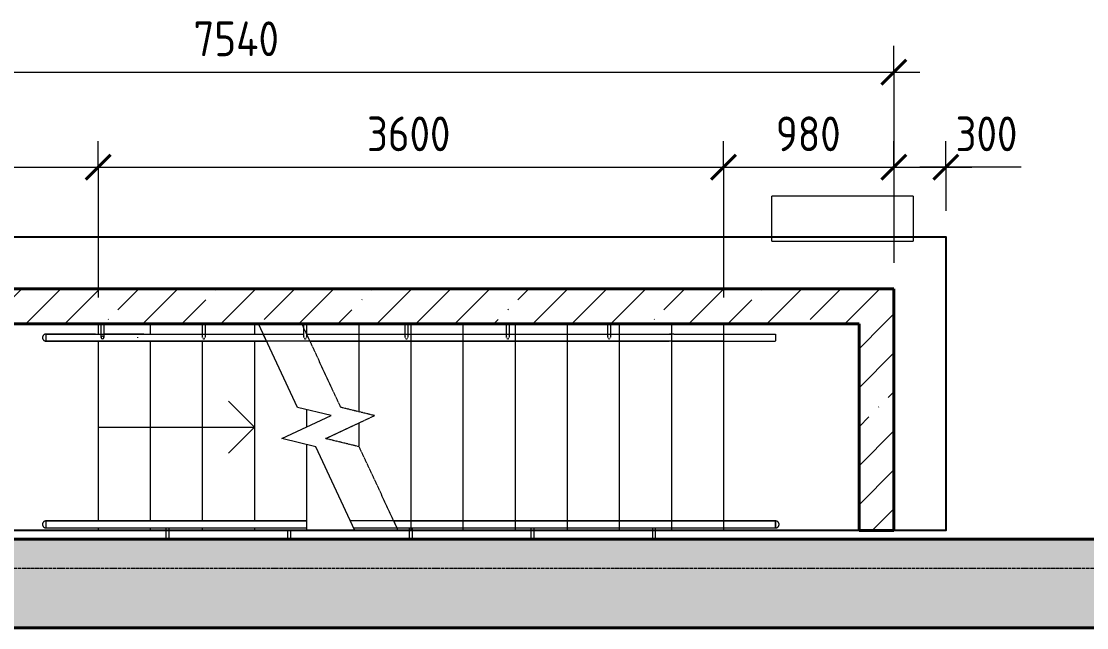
# Model space of a CAD drawing. Header units: millimetres. Extents: x -11886 to 71589, y -4690 to 48120.
# Drawn here: x 21614 to 27747, y 43015 to 46505 of the extents above; entities that cross this region are included whole.
import ezdxf

# ---------------------------------------------------------------- set-up
doc = ezdxf.new("R2010")
doc.units = ezdxf.units.MM
doc.linetypes.add('ADSK_Линия сетки', pattern=[25, 20, -2.5, 0, -2.5])
doc.linetypes.add('ADSK_Сверху', pattern=[4.5, 3, -1.5])
for name, color, linetype, lineweight in [('Лестницы', 7, 'Continuous', 18), ('Ограждение', 7, 'Continuous', 18), ('Оси', 7, 'Continuous', 9), ('Размеры', 7, 'Continuous', 9), ('Размеры-100', 7, 'Continuous', 9), ('Стены внутренние', 250, 'Continuous', 18), ('Стены наружные', 250, 'Continuous', 18), ('Стрелки вверх', 7, 'Continuous', 18)]:
    doc.layers.add(name, color=color, linetype=linetype, lineweight=lineweight)
doc.styles.add('GOST Common_2', font='GOST_Common.ttf', dxfattribs={"width": 0.9, "height": 200})
doc.dimstyles.new('ADSK_Основной_2_мм_Округление_до_1_мм', dxfattribs={"dimscale": 304.8, "dimtxt": 201.142999, "dimasz": 0.463911, "dimexe": 0.492126, "dimexo": 0.492126, "dimgap": 0.098425, "dimtad": 1, "dimdec": 0, "dimdsep": 46, "dimtxsty": 'GOST Common_2', "dimblk1": 'OBLIQUE', "dimblk2": 'OBLIQUE', "dimsah": 1, "dimcen": 0.09, "dimdle": 0.492126, "dimazin": 2, "dimtfac": 1, "dimtdec": 4, "dimtix": 1, "dimtmove": 0, "dimatfit": 3, "dimfxl": 1, "dimtvp": 1, "dimtolj": 1, "dimtzin": 0, "dimlwd": 20, "dimlwe": 20, "dimarcsym": 2})
doc.dimstyles.new('ADSK_Основной_2_мм_Округление_до_1_мм_1', dxfattribs={"dimscale": 304.8, "dimtxt": 201.142999, "dimasz": 0.463911, "dimexe": 0.492126, "dimexo": 0.492126, "dimgap": 0.098425, "dimtad": 1, "dimdec": 0, "dimdsep": 46, "dimtxsty": 'GOST Common_2', "dimblk1": 'OBLIQUE', "dimblk2": 'OBLIQUE', "dimsah": 1, "dimcen": 0.09, "dimdle": 0.492126, "dimazin": 2, "dimtfac": 1, "dimtdec": 4, "dimtix": 1, "dimtmove": 1, "dimatfit": 3, "dimfxl": 1, "dimtvp": 1, "dimtolj": 1, "dimtzin": 0, "dimlwd": 20, "dimlwe": 20, "dimarcsym": 2})
pattern_1 = [(45, (0, 0), (-224.5064, 224.5064), []), (45, (224.5, 0), (-224.5064, 224.5064), [396.875, -79.375, 3.353, -76.022])]

# ---------------------------------------------------------------- blocks, each defined once
blk = doc.blocks.new('Тип перил - D40-V5-00 План подвала кладочный')
at = {"layer": 'Ограждение', "color": 253, "linetype": 'ADSK_Сверху', "true_color": 0xaaaaaa, "flags": 128}
for points in [[(20, 0), (20, 0.8), (19.9, 1.6), (19.9, 2.4), (19.7, 3.2), (19.6, 4), (19.4, 4.8), (19.2, 5.5), (19, 6.3), (18.7, 7), (18.4, 7.8), (18.1, 8.5), (17.7, 9.2), (17.4, 9.9), (16.9, 10.6), (16.5, 11.3), (16, 11.9), (15.6, 12.6), (15, 13.2), (14.5, 13.8), (13.9, 14.3), (13.3, 14.9), (12.7, 15.4), (12.1, 15.9), (11.5, 16.4), (10.8, 16.8), (10.1, 17.2), (9.4, 17.6), (8.7, 18), (8, 18.3), (7.2, 18.6), (6.5, 18.9), (5.7, 19.2), (5, 19.4), (4.2, 19.6), (3.4, 19.7), (2.6, 19.8), (1.8, 19.9), (1, 20), (0.2, 20), (0, 20)], [(0, -20), (0.8, -20), (1.6, -19.9), (2.4, -19.9), (3.2, -19.7), (4, -19.6), (4.8, -19.4), (5.5, -19.2), (6.3, -19), (7, -18.7), (7.8, -18.4), (8.5, -18.1), (9.2, -17.7), (9.9, -17.4), (10.6, -16.9), (11.3, -16.5), (11.9, -16), (12.6, -15.6), (13.2, -15), (13.8, -14.5), (14.3, -13.9), (14.9, -13.3), (15.4, -12.7), (15.9, -12.1), (16.4, -11.5), (16.8, -10.8), (17.2, -10.1), (17.6, -9.4), (18, -8.7), (18.3, -8), (18.6, -7.2), (18.9, -6.5), (19.2, -5.7), (19.4, -5), (19.6, -4.2), (19.7, -3.4), (19.8, -2.6), (19.9, -1.8), (20, -1), (20, -0.2), (20, 0)]]:
    blk.add_lwpolyline(points, dxfattribs=at)
blk = doc.blocks.new('Тип перил - Перила_Внутренний_-2553248-00 План подвала кладочный')
at = {"layer": 'Ограждение', "color": 253, "linetype": 'ADSK_Сверху', "true_color": 0xaaaaaa}
for p, q in [((21755.9, 44704.8), (22040.8, 44704.8)), ((21755.9, 44704.8), (21755.9, 44664.8)), ((22040.8, 44664.8), (21755.9, 44664.8)), ((22079.5, 44704.8), (22657, 44704.8)), ((25354.4, 44664.8), (22079.5, 44664.8)), ((22672, 44704.8), (23240.2, 44704.8)), ((23255.2, 44704.8), (23823.4, 44704.8)), ((23838.4, 44704.8), (24406.6, 44704.8)), ((24421.6, 44704.8), (24989.8, 44704.8)), ((25004.7, 44704.8), (25354.4, 44704.8)), ((25371, 44704.8), (25655.9, 44704.8)), ((25655.9, 44664.8), (25371, 44664.8)), ((25655.9, 44704.8), (25658.9, 44704.8)), ((25658.9, 44664.8), (25655.9, 44664.8))]:
    blk.add_line(p, q, dxfattribs=at)
at = {"layer": 'Ограждение', "color": 253, "linetype": 'ADSK_Сверху', "true_color": 0xaaaaaa, "flags": 128}
for points in [[(22040.8, 44704.8), (22043.6, 44704.8), (22046.4, 44704.8), (22049.2, 44704.8), (22052, 44704.8), (22054.7, 44704.8), (22057.5, 44704.8), (22060.2, 44704.8), (22062.8, 44704.8), (22065.5, 44704.8), (22068.1, 44704.8), (22070.6, 44704.8), (22073.1, 44704.8), (22075.6, 44704.8), (22078, 44704.8), (22079.5, 44704.8)], [(22079.5, 44664.8), (22077.2, 44664.8), (22074.8, 44664.8), (22072.3, 44664.8), (22069.8, 44664.8), (22067.2, 44664.8), (22064.6, 44664.8), (22061.9, 44664.8), (22059.2, 44664.8), (22056.5, 44664.8), (22053.8, 44664.8), (22051, 44664.8), (22048.2, 44664.8), (22045.4, 44664.8), (22042.6, 44664.8), (22040.8, 44664.8)], [(25371, 44704.8), (25369.8, 44704.8), (25368.6, 44704.8), (25367.4, 44704.8), (25366.2, 44704.8), (25365, 44704.8), (25363.9, 44704.8), (25362.7, 44704.8), (25361.6, 44704.8), (25360.4, 44704.8), (25359.3, 44704.8), (25358.2, 44704.8), (25357.1, 44704.8), (25356.1, 44704.8), (25355.1, 44704.8), (25354.4, 44704.8)], [(25354.4, 44664.8), (25355.4, 44664.8), (25356.5, 44664.8), (25357.5, 44664.8), (25358.6, 44664.8), (25359.7, 44664.8), (25360.8, 44664.8), (25362, 44664.8), (25363.1, 44664.8), (25364.3, 44664.8), (25365.4, 44664.8), (25366.6, 44664.8), (25367.8, 44664.8), (25369, 44664.8), (25370.2, 44664.8), (25371, 44664.8)]]:
    blk.add_lwpolyline(points, dxfattribs=at)
blk = doc.blocks.new('ADSK_Ограждение_Опоры_Г_образная - D15 высота60 консоль80-V13-00 План подвала кладочный')
at = {"layer": 'Ограждение', "color": 253, "linetype": 'ADSK_Сверху', "true_color": 0xaaaaaa, "flags": 128}
for points in [[(-7.5, 0), (-7.5, 0.1), (-7.5, 0.2), (-7.5, 0.3), (-7.5, 0.4), (-7.5, 0.6), (-7.5, 0.8), (-7.5, 1), (-7.5, 1.2), (-7.5, 1.4), (-7.5, 1.7), (-7.5, 2), (-7.5, 2.3), (-7.5, 2.6), (-7.5, 3), (-7.5, 3.3), (-7.5, 3.7), (-7.5, 4.1), (-7.5, 4.5), (-7.5, 5), (-7.5, 5.4), (-7.5, 5.9), (-7.5, 6.4), (-7.5, 6.9), (-7.5, 7.4), (-7.5, 7.9), (-7.5, 8.5), (-7.5, 9), (-7.5, 9.6), (-7.5, 10.1), (-7.5, 10.7), (-7.5, 11.3), (-7.5, 11.9), (-7.5, 12.5), (-7.5, 13), (-7.5, 13.6)], [(7.5, 13.2), (7.5, 12.6), (7.5, 12), (7.5, 11.4), (7.5, 10.9), (7.5, 10.3), (7.5, 9.7), (7.5, 9.2), (7.5, 8.6)], [(7.5, 5.6), (7.5, 5.1), (7.5, 4.7), (7.5, 4.2), (7.5, 3.8), (7.5, 3.4), (7.5, 3.1), (7.5, 2.7), (7.5, 2.4), (7.5, 2.1), (7.5, 1.8), (7.5, 1.5), (7.5, 1.2), (7.5, 1), (7.5, 0.8), (7.5, 0.6), (7.5, 0.5), (7.5, 0.3), (7.5, 0.2), (7.5, 0.1), (7.5, 0.1)]]:
    blk.add_lwpolyline(points, dxfattribs=at)
blk = doc.blocks.new('ADSK_Ограждение_Опоры_Г_образная - D15 высота60 консоль80-V14-00 План подвала кладочный')
at = {"layer": 'Ограждение', "color": 253, "linetype": 'ADSK_Сверху', "true_color": 0xaaaaaa}
for p, q in [((-7.5, 15), (-7.5, 80)), ((0, 80), (-7.5, 80)), ((7.5, 80), (0, 80)), ((7.5, 80), (7.5, 15))]:
    blk.add_line(p, q, dxfattribs=at)
at = {"layer": 'Ограждение', "color": 253, "linetype": 'ADSK_Сверху', "true_color": 0xaaaaaa, "flags": 128}
for points in [[(-7.5, 0), (-7.5, 0), (-7.5, 0), (-7.5, 0.1), (-7.5, 0.2), (-7.5, 0.3), (-7.5, 0.4), (-7.5, 0.6), (-7.5, 0.8), (-7.5, 1), (-7.5, 1.2), (-7.5, 1.4), (-7.5, 1.7), (-7.5, 2), (-7.5, 2.3), (-7.5, 2.6), (-7.5, 3), (-7.5, 3.3), (-7.5, 3.7), (-7.5, 4.1), (-7.5, 4.5), (-7.5, 5), (-7.5, 5.4), (-7.5, 5.9), (-7.5, 6.4), (-7.5, 6.9), (-7.5, 7.4), (-7.5, 7.9), (-7.5, 8.5), (-7.5, 9), (-7.5, 9.6), (-7.5, 10.1), (-7.5, 10.7), (-7.5, 11.3), (-7.5, 11.9), (-7.5, 12.5), (-7.5, 13), (-7.5, 13.6), (-7.5, 14.2), (-7.5, 14.8), (-7.5, 15)], [(7.5, 15), (7.5, 14.4), (7.5, 13.8), (7.5, 13.2), (7.5, 12.6), (7.5, 12), (7.5, 11.4), (7.5, 10.9), (7.5, 10.3), (7.5, 9.7), (7.5, 9.2), (7.5, 8.6), (7.5, 8.1), (7.5, 7.5), (7.5, 7), (7.5, 6.5), (7.5, 6), (7.5, 5.6), (7.5, 5.1), (7.5, 4.7), (7.5, 4.2), (7.5, 3.8), (7.5, 3.4), (7.5, 3.1), (7.5, 2.7), (7.5, 2.4), (7.5, 2.1), (7.5, 1.8), (7.5, 1.5), (7.5, 1.2), (7.5, 1), (7.5, 0.8), (7.5, 0.6), (7.5, 0.5), (7.5, 0.3), (7.5, 0.2), (7.5, 0.1), (7.5, 0.1), (7.5, 0), (7.5, 0)]]:
    blk.add_lwpolyline(points, dxfattribs=at)
at = {"layer": 'Ограждение', "color": 253, "linetype": 'ADSK_Сверху', "true_color": 0xaaaaaa}
for start, end in [(150, 180), (360, 15), (225, 270), (270, 315)]:
    blk.add_arc((0, 0), 7.5, start, end, dxfattribs=at)
blk = doc.blocks.new('Тип перил - Перила_Внутренний_-2553220-00 План подвала кладочный')
at = {"layer": 'Ограждение'}
for p, q in [((22055.9, 43629.4), (21755.9, 43629.4)), ((21755.9, 43612.7), (21755.9, 43607.1)), ((23255.9, 43629.4), (22055.9, 43629.4)), ((25655.9, 43629.4), (23507.9, 43629.4)), ((25955.9, 43629.4), (25655.9, 43629.4)), ((25955.9, 43589.4), (25955.9, 43629.4)), ((21755.9, 43589.4), (22055.9, 43589.4)), ((22055.9, 43589.4), (23255.9, 43589.4)), ((23526.6, 43589.4), (25655.9, 43589.4)), ((25655.9, 43589.4), (25955.9, 43589.4))]:
    blk.add_line(p, q, dxfattribs=at)
blk = doc.blocks.new('Тип перил - D40-V18-00 План подвала кладочный')
at = {"layer": 'Ограждение', "flags": 128}
for points in [[(20, 0), (20, 0.8), (19.9, 1.6), (19.9, 2.4), (19.7, 3.2), (19.6, 4), (19.4, 4.8), (19.2, 5.5), (19, 6.3), (18.7, 7), (18.4, 7.8), (18.1, 8.5), (17.7, 9.2), (17.4, 9.9), (16.9, 10.6), (16.5, 11.3), (16, 11.9), (15.6, 12.6), (15, 13.2), (14.5, 13.8), (13.9, 14.3), (13.3, 14.9), (12.7, 15.4), (12.1, 15.9), (11.5, 16.4), (10.8, 16.8), (10.1, 17.2), (9.4, 17.6), (8.7, 18), (8, 18.3), (7.2, 18.6), (6.5, 18.9), (5.7, 19.2), (5, 19.4), (4.2, 19.6), (3.4, 19.7), (2.6, 19.8), (1.8, 19.9), (1, 20), (0.2, 20), (0, 20)], [(0, -20), (0.8, -20), (1.6, -19.9), (2.4, -19.9), (3.2, -19.7), (4, -19.6), (4.8, -19.4), (5.5, -19.2), (6.3, -19), (7, -18.7), (7.8, -18.4), (8.5, -18.1), (9.2, -17.7), (9.9, -17.4), (10.6, -16.9), (11.3, -16.5), (11.9, -16), (12.6, -15.6), (13.2, -15), (13.8, -14.5), (14.3, -13.9), (14.9, -13.3), (15.4, -12.7), (15.9, -12.1), (16.4, -11.5), (16.8, -10.8), (17.2, -10.1), (17.6, -9.4), (18, -8.7), (18.3, -8), (18.6, -7.2), (18.9, -6.5), (19.2, -5.7), (19.4, -5), (19.6, -4.2), (19.7, -3.4), (19.8, -2.6), (19.9, -1.8), (20, -1), (20, -0.2), (20, 0)]]:
    blk.add_lwpolyline(points, dxfattribs=at)
blk = doc.blocks.new('Тип перил - D40-V19-00 План подвала кладочный')
at = {"layer": 'Ограждение', "flags": 128}
for points in [[(20, 0), (20, 0.8), (19.9, 1.6), (19.9, 2.4), (19.7, 3.2), (19.6, 4), (19.4, 4.8), (19.2, 5.5), (19, 6.3), (18.7, 7), (18.4, 7.8), (18.1, 8.5), (17.7, 9.2), (17.4, 9.9), (16.9, 10.6), (16.5, 11.3), (16, 11.9), (15.6, 12.6), (15, 13.2), (14.5, 13.8), (13.9, 14.3), (13.3, 14.9), (12.7, 15.4), (12.1, 15.9), (11.5, 16.4), (10.8, 16.8), (10.1, 17.2), (9.4, 17.6), (8.7, 18), (8, 18.3), (7.2, 18.6), (6.5, 18.9), (5.7, 19.2), (5, 19.4), (4.2, 19.6), (3.4, 19.7), (2.6, 19.8), (1.8, 19.9), (1, 20), (0.2, 20), (0, 20)], [(0, -20), (0.8, -20), (1.6, -19.9), (2.4, -19.9), (3.2, -19.7), (4, -19.6), (4.8, -19.4), (5.5, -19.2), (6.3, -19), (7, -18.7), (7.8, -18.4), (8.5, -18.1), (9.2, -17.7), (9.9, -17.4), (10.6, -16.9), (11.3, -16.5), (11.9, -16), (12.6, -15.6), (13.2, -15), (13.8, -14.5), (14.3, -13.9), (14.9, -13.3), (15.4, -12.7), (15.9, -12.1), (16.4, -11.5), (16.8, -10.8), (17.2, -10.1), (17.6, -9.4), (18, -8.7), (18.3, -8), (18.6, -7.2), (18.9, -6.5), (19.2, -5.7), (19.4, -5), (19.6, -4.2), (19.7, -3.4), (19.8, -2.6), (19.9, -1.8), (20, -1), (20, -0.2), (20, 0)]]:
    blk.add_lwpolyline(points, dxfattribs=at)
blk = doc.blocks.new('Тип перил - Перила_Внутренний_-V20-00 План подвала кладочный')
at = {"layer": 'Ограждение'}
for p, q in [((21755.9, 43629.4), (21755.9, 43589.4)), ((21755.9, 43629.4), (23255.9, 43629.4)), ((21755.9, 43589.4), (23255.9, 43589.4))]:
    blk.add_line(p, q, dxfattribs=at)
at = {"layer": 'Ограждение', "linetype": 'ADSK_Сверху'}
for p, q in [((23776.6, 43589.4), (23757.9, 43629.4)), ((23757.9, 43629.4), (25955.9, 43629.4)), ((25955.9, 43629.4), (25955.9, 43589.4)), ((23776.6, 43589.4), (25955.9, 43589.4))]:
    blk.add_line(p, q, dxfattribs=at)
blk = doc.blocks.new('Тип перил - D40-V21-00 План подвала кладочный')
at = {"layer": 'Ограждение', "flags": 128}
for points in [[(20, 0), (20, 0.8), (19.9, 1.6), (19.9, 2.4), (19.7, 3.2), (19.6, 4), (19.4, 4.8), (19.2, 5.5), (19, 6.3), (18.7, 7), (18.4, 7.8), (18.1, 8.5), (17.7, 9.2), (17.4, 9.9), (16.9, 10.6), (16.5, 11.3), (16, 11.9), (15.6, 12.6), (15, 13.2), (14.5, 13.8), (13.9, 14.3), (13.3, 14.9), (12.7, 15.4), (12.1, 15.9), (11.5, 16.4), (10.8, 16.8), (10.1, 17.2), (9.4, 17.6), (8.7, 18), (8, 18.3), (7.2, 18.6), (6.5, 18.9), (5.7, 19.2), (5, 19.4)], [(5.5, -19.2), (6.3, -19), (7, -18.7), (7.8, -18.4), (8.5, -18.1), (9.2, -17.7)], [(9.9, -17.4), (10.6, -16.9), (11.3, -16.5), (11.9, -16), (12.6, -15.6), (13.2, -15), (13.8, -14.5), (14.3, -13.9), (14.9, -13.3), (15.4, -12.7), (15.9, -12.1), (16.4, -11.5), (16.8, -10.8), (17.2, -10.1), (17.6, -9.4), (18, -8.7), (18.3, -8), (18.6, -7.2), (18.9, -6.5), (19.2, -5.7), (19.4, -5), (19.6, -4.2), (19.7, -3.4), (19.8, -2.6), (19.9, -1.8), (20, -1), (20, -0.2), (20, 0)]]:
    blk.add_lwpolyline(points, dxfattribs=at)
blk = doc.blocks.new('Тип перил - Перила_Внутренний_-2553262-00 План подвала кладочный')
at = {"layer": 'Ограждение'}
for p, q in [((22040.8, 44704.8), (21755.9, 44704.8)), ((21755.9, 44687.1), (21755.9, 44682.5)), ((21755.9, 44664.8), (22040.8, 44664.8)), ((22079.5, 44664.8), (22319.3, 44664.8)), ((22319.3, 44704.8), (22088.8, 44704.8)), ((22283.3, 44686.9), (22283.3, 44682.7))]:
    blk.add_line(p, q, dxfattribs=at)
at = {"layer": 'Ограждение', "flags": 128}
for points in [[(22040.8, 44704.8), (22043.6, 44704.8), (22046.4, 44704.8), (22049.2, 44704.8), (22052, 44704.8), (22054.7, 44704.8), (22057.5, 44704.8), (22060.2, 44704.8), (22062.8, 44704.8), (22065.5, 44704.8), (22068.1, 44704.8), (22070.6, 44704.8), (22073.1, 44704.8)], [(22079.5, 44664.8), (22077.2, 44664.8), (22074.8, 44664.8), (22072.3, 44664.8), (22069.8, 44664.8), (22067.2, 44664.8), (22064.6, 44664.8), (22061.9, 44664.8), (22059.2, 44664.8), (22056.5, 44664.8), (22053.8, 44664.8), (22051, 44664.8), (22048.2, 44664.8), (22045.4, 44664.8), (22042.6, 44664.8), (22040.8, 44664.8)]]:
    blk.add_lwpolyline(points, dxfattribs=at)
blk = doc.blocks.new('Тип перил - D40-V22-00 План подвала кладочный')
at = {"layer": 'Ограждение', "flags": 128}
for points in [[(20, 0), (20, 0.8), (19.9, 1.6), (19.9, 2.4), (19.7, 3.2), (19.6, 4), (19.4, 4.8), (19.2, 5.5), (19, 6.3), (18.7, 7), (18.4, 7.8), (18.1, 8.5), (17.7, 9.2), (17.4, 9.9), (16.9, 10.6), (16.5, 11.3), (16, 11.9), (15.6, 12.6), (15, 13.2), (14.5, 13.8), (13.9, 14.3), (13.3, 14.9), (12.7, 15.4), (12.1, 15.9), (11.5, 16.4), (10.8, 16.8), (10.1, 17.2), (9.4, 17.6), (8.7, 18), (8, 18.3), (7.2, 18.6), (6.5, 18.9), (5.7, 19.2), (5, 19.4), (4.2, 19.6), (3.4, 19.7), (2.6, 19.8), (1.8, 19.9), (1, 20), (0.2, 20), (0, 20)], [(0, -20), (0.8, -20), (1.6, -19.9), (2.4, -19.9), (3.2, -19.7), (4, -19.6), (4.8, -19.4), (5.5, -19.2), (6.3, -19), (7, -18.7), (7.8, -18.4), (8.5, -18.1), (9.2, -17.7), (9.9, -17.4), (10.6, -16.9), (11.3, -16.5), (11.9, -16), (12.6, -15.6), (13.2, -15), (13.8, -14.5), (14.3, -13.9), (14.9, -13.3), (15.4, -12.7), (15.9, -12.1), (16.4, -11.5), (16.8, -10.8), (17.2, -10.1), (17.6, -9.4), (18, -8.7), (18.3, -8), (18.6, -7.2), (18.9, -6.5), (19.2, -5.7), (19.4, -5), (19.6, -4.2), (19.7, -3.4), (19.8, -2.6), (19.9, -1.8), (20, -1), (20, -0.2), (20, 0)]]:
    blk.add_lwpolyline(points, dxfattribs=at)
blk = doc.blocks.new('Тип перил - Перила_Внутренний_-V23-00 План подвала кладочный')
at = {"layer": 'Ограждение'}
for p, q in [((21755.9, 44704.8), (21755.9, 44664.8)), ((21755.9, 44704.8), (22040.8, 44704.8)), ((21755.9, 44664.8), (22040.8, 44664.8)), ((22040.8, 44704.8), (22068.5, 44704.8)), ((22040.8, 44664.8), (22068.5, 44664.8)), ((22068.5, 44704.8), (22073.8, 44704.8)), ((22068.5, 44664.8), (23025.1, 44664.8)), ((22088.8, 44704.8), (23006.4, 44704.8)), ((23025.1, 44664.8), (23006.4, 44704.8))]:
    blk.add_line(p, q, dxfattribs=at)
at = {"layer": 'Ограждение', "linetype": 'ADSK_Сверху'}
for p, q in [((23275.1, 44664.8), (23256.4, 44704.8)), ((23256.4, 44704.8), (25343.3, 44704.8)), ((23275.1, 44664.8), (25343.3, 44664.8)), ((25371, 44704.8), (25343.3, 44704.8)), ((25371, 44664.8), (25343.3, 44664.8)), ((25371, 44704.8), (25955.9, 44704.8)), ((25371, 44664.8), (25955.9, 44664.8)), ((25955.9, 44704.8), (25955.9, 44664.8))]:
    blk.add_line(p, q, dxfattribs=at)
blk = doc.blocks.new('ADSK_Ограждение_Опоры_Г_образная - D15 высота60 консоль80-V24-00 План подвала кладочный')
at = {"layer": 'Ограждение'}
for p, q in [((-7.5, 20), (-7.5, 80)), ((0, 80), (-7.5, 80)), ((7.5, 80), (0, 80)), ((7.5, 80), (7.5, 20))]:
    blk.add_line(p, q, dxfattribs=at)
blk = doc.blocks.new('ADSK_Ограждение_Опоры_Г_образная - D15 высота60 консоль80-V25-00 План подвала кладочный')
at = {"layer": 'Ограждение'}
for p, q in [((-7.5, 34.6), (-7.5, 80)), ((0, 80), (-7.5, 80)), ((7.5, 80), (0, 80)), ((7.5, 80), (7.5, 34.6))]:
    blk.add_line(p, q, dxfattribs=at)
blk = doc.blocks.new('ADSK_Ограждение_Опоры_Г_образная - D15 высота60 консоль80-V26-00 План подвала кладочный')
at = {"layer": 'Ограждение'}
for p, q in [((-7.5, 19.8), (-7.5, 80)), ((0, 80), (-7.5, 80)), ((7.5, 80), (0, 80)), ((7.5, 80), (7.5, 19.8))]:
    blk.add_line(p, q, dxfattribs=at)
blk = doc.blocks.new('ADSK_Ограждение_Опоры_Г_образная - D15 высота60 консоль80-V27-00 План подвала кладочный')
at = {"layer": 'Ограждение'}
for p, q in [((-7.5, 19.9), (-7.5, 80)), ((0, 80), (-7.5, 80)), ((7.5, 80), (0, 80)), ((7.5, 80), (7.5, 19.9))]:
    blk.add_line(p, q, dxfattribs=at)
blk = doc.blocks.new('ADSK_Ограждение_Опоры_Г_образная - D15 высота60 консоль80-V28-00 План подвала кладочный')
at = {"layer": 'Ограждение'}
for p, q in [((-7.5, 15), (-7.5, 80)), ((7.5, 80), (7.5, 15))]:
    blk.add_line(p, q, dxfattribs=at)
at = {"layer": 'Ограждение', "flags": 128}
for points in [[(-7.5, 0.6), (-7.5, 0.8), (-7.5, 1), (-7.5, 1.2), (-7.5, 1.4), (-7.5, 1.7), (-7.5, 2), (-7.5, 2.3), (-7.5, 2.6), (-7.5, 3), (-7.5, 3.3), (-7.5, 3.7), (-7.5, 4.1), (-7.5, 4.5), (-7.5, 5), (-7.5, 5.4), (-7.5, 5.9), (-7.5, 6.4), (-7.5, 6.9), (-7.5, 7.4), (-7.5, 7.9), (-7.5, 8.5), (-7.5, 9), (-7.5, 9.6), (-7.5, 10.1), (-7.5, 10.7), (-7.5, 11.3), (-7.5, 11.9), (-7.5, 12.5), (-7.5, 13), (-7.5, 13.6), (-7.5, 14.2), (-7.5, 14.8), (-7.5, 15)], [(7.5, 15), (7.5, 14.4), (7.5, 13.8), (7.5, 13.2), (7.5, 12.6), (7.5, 12), (7.5, 11.4), (7.5, 10.9), (7.5, 10.3), (7.5, 9.7), (7.5, 9.2), (7.5, 8.6), (7.5, 8.1), (7.5, 7.5), (7.5, 7), (7.5, 6.5), (7.5, 6), (7.5, 5.6), (7.5, 5.1), (7.5, 4.7), (7.5, 4.2), (7.5, 3.8), (7.5, 3.4), (7.5, 3.1), (7.5, 2.7), (7.5, 2.4), (7.5, 2.1), (7.5, 1.8), (7.5, 1.5), (7.5, 1.2)]]:
    blk.add_lwpolyline(points, dxfattribs=at)
at = {"layer": 'Ограждение'}
for start, end in [(90, 270), (270, 90)]:
    blk.add_arc((0, 0), 7.5, start, end, dxfattribs=at)
blk = doc.blocks.new('DIMBLOCK85-00 План подвала кладочный')
at = {"layer": 'Размеры-100', "lineweight": 20, "transparency": 16777216}
for p, q in [((19295.9, 45666.1), (19295.9, 45816.1)), ((22055.9, 45666.1), (22055.9, 45816.1)), ((19295.9, 45666.1), (22055.9, 45666.1)), ((19295.9, 45666.1), (19295.9, 44914.8)), ((22055.9, 45666.1), (22055.9, 44914.8))]:
    blk.add_line(p, q, dxfattribs=at)
at = {"layer": 'Размеры-100', "lineweight": 40, "transparency": 16777216}
for p, q in [((19295.9, 45666.1), (19366.6, 45736.8)), ((22055.9, 45666.1), (22126.6, 45736.8)), ((19295.9, 45666.1), (19225.2, 45595.4)), ((22055.9, 45666.1), (21985.2, 45595.4))]:
    blk.add_line(p, q, dxfattribs=at)
at = {"layer": 'Размеры-100', "color": 0, "lineweight": 20, "transparency": 16777216, "insert": (20423.6, 45957.5), "char_height": 200, "width": 605.475, "attachment_point": 1, "line_spacing_factor": 1.022761, "style": 'GOST Common_2'}
blk.add_mtext('2760', dxfattribs=at)
blk = doc.blocks.new('_Oblique')
at = {"color": 0, "linetype": 'ByBlock', "lineweight": -2}
blk.add_line((-0.5, -0.5), (0.5, 0.5), dxfattribs=at)
blk = doc.blocks.new('DIMBLOCK86-00 План подвала кладочный')
at = {"layer": 'Размеры-100', "lineweight": 20, "transparency": 16777216}
for p, q in [((22055.9, 45666.1), (22055.9, 45816.1)), ((25655.9, 45666.1), (25655.9, 45816.1)), ((22055.9, 45666.1), (25655.9, 45666.1)), ((22055.9, 45666.1), (22055.9, 44914.8)), ((25655.9, 45666.1), (25655.9, 44914.8))]:
    blk.add_line(p, q, dxfattribs=at)
at = {"layer": 'Размеры-100', "lineweight": 40, "transparency": 16777216}
for p, q in [((22055.9, 45666.1), (22126.6, 45736.8)), ((25655.9, 45666.1), (25726.6, 45736.8)), ((22055.9, 45666.1), (21985.2, 45595.4)), ((25655.9, 45666.1), (25585.2, 45595.4))]:
    blk.add_line(p, q, dxfattribs=at)
at = {"layer": 'Размеры-100', "color": 0, "lineweight": 20, "transparency": 16777216, "insert": (23603.6, 45957.5), "char_height": 200, "width": 605.475, "attachment_point": 1, "line_spacing_factor": 1.022761, "style": 'GOST Common_2'}
blk.add_mtext('3600', dxfattribs=at)
blk = doc.blocks.new('DIMBLOCK87-00 План подвала кладочный')
at = {"layer": 'Размеры-100', "lineweight": 20, "transparency": 16777216}
for p, q in [((25655.9, 45666.1), (25655.9, 45816.1)), ((26635.9, 45666.1), (26635.9, 45816.1)), ((25655.9, 45666.1), (26785.9, 45666.1)), ((25655.9, 45666.1), (25655.9, 44914.8)), ((26635.9, 45666.1), (26635.9, 45114.8))]:
    blk.add_line(p, q, dxfattribs=at)
at = {"layer": 'Размеры-100', "lineweight": 40, "transparency": 16777216}
for p, q in [((25655.9, 45666.1), (25726.6, 45736.8)), ((26635.9, 45666.1), (26706.6, 45736.8)), ((25655.9, 45666.1), (25585.2, 45595.4)), ((26635.9, 45666.1), (26565.2, 45595.4))]:
    blk.add_line(p, q, dxfattribs=at)
at = {"layer": 'Размеры-100', "color": 0, "lineweight": 20, "transparency": 16777216, "insert": (25956.7, 45957.5), "char_height": 200, "width": 454.106, "attachment_point": 1, "line_spacing_factor": 1.022761, "style": 'GOST Common_2'}
blk.add_mtext('980', dxfattribs=at)
blk = doc.blocks.new('DIMBLOCK88-00 План подвала кладочный')
at = {"layer": 'Размеры-100', "lineweight": 20, "transparency": 16777216}
for p, q in [((19095.9, 46213.2), (19095.9, 46363.2)), ((26635.9, 46213.2), (26635.9, 46363.2)), ((18945.9, 46213.2), (26785.9, 46213.2)), ((19095.9, 46213.2), (19095.9, 45114.8)), ((26635.9, 46213.2), (26635.9, 45114.8))]:
    blk.add_line(p, q, dxfattribs=at)
at = {"layer": 'Размеры-100', "lineweight": 40, "transparency": 16777216}
for p, q in [((19095.9, 46213.2), (19166.6, 46283.9)), ((26635.9, 46213.2), (26706.6, 46283.9)), ((19095.9, 46213.2), (19025.2, 46142.5)), ((26635.9, 46213.2), (26565.2, 46142.5))]:
    blk.add_line(p, q, dxfattribs=at)
at = {"layer": 'Размеры-100', "color": 0, "lineweight": 20, "transparency": 16777216, "insert": (22605.1, 46504.6), "char_height": 200, "width": 625.93, "attachment_point": 1, "line_spacing_factor": 1.022761, "style": 'GOST Common_2'}
blk.add_mtext('7540', dxfattribs=at)
blk = doc.blocks.new('DIMBLOCK89-00 План подвала кладочный')
at = {"layer": 'Размеры-100', "lineweight": 20, "transparency": 16777216}
for p, q in [((26635.9, 45666.1), (26635.9, 45816.1)), ((26935.9, 45666.1), (26935.9, 45816.1)), ((26485.9, 45666.1), (27085.9, 45666.1)), ((26635.9, 45666.1), (26635.9, 45114.8)), ((26991.7, 45666.1), (26785.9, 45666.1)), ((26935.9, 45666.1), (26935.9, 45414.8)), ((27370.2, 45666.1), (26991.7, 45666.1))]:
    blk.add_line(p, q, dxfattribs=at)
at = {"layer": 'Размеры-100', "lineweight": 40, "transparency": 16777216}
for p, q in [((26635.9, 45666.1), (26706.6, 45736.8)), ((26935.9, 45666.1), (27006.6, 45736.8)), ((26635.9, 45666.1), (26565.2, 45595.4)), ((26935.9, 45666.1), (26865.2, 45595.4))]:
    blk.add_line(p, q, dxfattribs=at)
at = {"layer": 'Размеры-100', "color": 0, "lineweight": 20, "transparency": 16777216, "insert": (26991.7, 45957.5), "char_height": 200, "width": 454.106, "attachment_point": 1, "line_spacing_factor": 1.022761, "style": 'GOST Common_2'}
blk.add_mtext('300', dxfattribs=at)

msp = doc.modelspace()

# ---------------------------------------------------------------- hatches: boundary and pattern name
at = {"layer": 'Стены внутренние', "lineweight": 9}
h = msp.add_hatch(dxfattribs=at)
h.set_pattern_fill('FP_5', color=256, style=0, pattern_type=2)
h.set_pattern_definition(pattern_1)
h.paths.add_polyline_path([(23739.84, 44764.79), (26635.91, 44764.79), (26635.91, 44964.79), (19295.91, 44964.79), (19295.91, 44764.79), (23454.79, 44764.79)])
h = msp.add_hatch(dxfattribs=at)
h.set_pattern_fill('FP_5', color=256, style=0, pattern_type=2)
h.set_pattern_definition(pattern_1)
h.paths.add_polyline_path([(26435.91, 43574.79), (26635.91, 43574.79), (26635.91, 44764.79), (26435.91, 44764.79)])
at = {"layer": 'Стены наружные', "true_color": 0xc0c0c0}
h = msp.add_hatch(color=9, dxfattribs=at)
h.paths.add_polyline_path([(23739.84, 43015.13), (30807.02, 43015.13), (30807.02, 43525.13), (20642.91, 43525.13), (20642.91, 43015.13), (20843.17, 43015.13)])
h.paths.add_polyline_path([(19572.91, 43015.13), (19572.91, 43525.13), (18455.84, 43525.13), (18455.84, 43015.13), (19572.1, 43015.13)])

# ---------------------------------------------------------------- linework, layer by layer
msp.add_lwpolyline([(18795.91, 45264.79), (26935.91, 45264.79), (26935.91, 43574.79), (18795.91, 43574.79)], close=True)
at = {"layer": 'Лестницы'}
for p, q in [((22055.91, 44764.79), (22055.91, 44704.49)), ((22055.91, 44764.79), (22055.91, 44704.49)), ((22355.91, 44764.79), (22355.91, 44704.8)), ((22355.91, 44764.79), (22355.91, 44704.8)), ((22655.91, 44764.79), (22655.91, 44704.8)), ((22655.91, 44764.79), (22655.91, 44704.8)), ((22955.91, 44764.79), (22955.91, 44704.8)), ((22955.91, 44764.79), (22955.91, 44704.8)), ((23203.08, 44283.08), (22978.46, 44764.79)), ((22055.91, 44664.8), (22055.91, 43629.39)), ((22055.91, 44664.8), (22055.91, 43629.39)), ((22355.91, 44664.8), (22355.91, 43629.39)), ((22355.91, 44664.8), (22355.91, 43629.39)), ((22655.91, 44664.8), (22655.91, 43629.39)), ((22655.91, 44664.8), (22655.91, 43629.39)), ((22955.91, 44664.8), (22955.91, 43629.39)), ((22955.91, 44664.8), (22955.91, 43629.39)), ((23397.52, 44235.82), (23203.08, 44283.08)), ((23114.3, 44103.75), (23397.52, 44235.82)), ((23255.91, 44270.24), (23255.91, 44169.79)), ((23255.91, 44270.24), (23255.91, 44169.79)), ((23308.74, 44056.5), (23114.3, 44103.75)), ((23255.91, 44069.34), (23255.91, 43574.79)), ((23255.91, 44069.34), (23255.91, 43574.79)), ((23533.36, 43574.79), (23308.74, 44056.5)), ((22055.91, 43589.39), (22055.91, 43574.79)), ((22055.91, 43589.39), (22055.91, 43574.79)), ((22055.91, 43574.79), (22355.91, 43574.79)), ((22355.91, 43589.39), (22355.91, 43574.79)), ((22355.91, 43589.39), (22355.91, 43574.79)), ((22355.91, 43574.79), (22448.89, 43574.79)), ((22462.93, 43574.79), (22655.91, 43574.79)), ((22655.91, 43589.39), (22655.91, 43574.79)), ((22655.91, 43589.39), (22655.91, 43574.79)), ((22655.91, 43574.79), (22955.91, 43574.79)), ((22955.91, 43589.39), (22955.91, 43574.79)), ((22955.91, 43589.39), (22955.91, 43574.79)), ((22955.91, 43574.79), (23148.89, 43574.79)), ((23162.93, 43574.79), (23255.91, 43574.79)), ((23255.91, 43574.79), (23533.36, 43574.79))]:
    msp.add_line(p, q, dxfattribs=at)
at = {"layer": 'Лестницы', "linetype": 'ADSK_Сверху'}
for p, q in [((23453.08, 44283.08), (23228.46, 44764.79)), ((23255.91, 44764.79), (23255.91, 44705.92)), ((23255.91, 44764.79), (23255.91, 44705.92)), ((23337.5, 44764.79), (25655.91, 44764.79)), ((23555.91, 44764.79), (23555.91, 44258.09)), ((23555.91, 44764.79), (23555.91, 44258.09)), ((23855.91, 44764.79), (23855.91, 43574.79)), ((23855.91, 44764.79), (23855.91, 43574.79)), ((24155.91, 44764.79), (24155.91, 43574.79)), ((24155.91, 44764.79), (24155.91, 43574.79)), ((24455.91, 44764.79), (24455.91, 43574.79)), ((24455.91, 44764.79), (24455.91, 43574.79)), ((24755.91, 44764.79), (24755.91, 43574.79)), ((24755.91, 44764.79), (24755.91, 43574.79)), ((25055.91, 44764.79), (25055.91, 43574.79)), ((25055.91, 44764.79), (25055.91, 43574.79)), ((25355.91, 44764.79), (25355.91, 43574.79)), ((25355.91, 44764.79), (25355.91, 43574.79)), ((25655.91, 44764.79), (25655.91, 43574.79)), ((23647.52, 44235.82), (23453.08, 44283.08)), ((23364.3, 44103.75), (23647.52, 44235.82)), ((23555.91, 44193.1), (23555.91, 44057.19)), ((23555.91, 44193.1), (23555.91, 44057.19)), ((23558.74, 44056.5), (23364.3, 44103.75)), ((23783.36, 43574.79), (23558.74, 44056.5)), ((23783.36, 43574.79), (25655.91, 43574.79))]:
    msp.add_line(p, q, dxfattribs=at)
at = {"layer": 'Оси', "linetype": 'ADSK_Линия сетки'}
msp.add_line((-11086.22, 43356.79), (57141.72, 43356.79), dxfattribs=at)
at = {"layer": 'Стены внутренние', "lineweight": 40}
for p, q in [((26635.91, 44964.79), (19095.91, 44964.79)), ((26635.91, 43574.79), (26635.91, 44964.79)), ((19295.91, 44764.79), (26435.91, 44764.79)), ((26435.91, 44764.79), (26435.91, 43574.79)), ((26435.91, 43574.79), (26635.91, 43574.79))]:
    msp.add_line(p, q, dxfattribs=at)
at = {"layer": 'Стены наружные', "color": 253, "linetype": 'ADSK_Сверху', "true_color": 0xaaaaaa}
for p, q in [((26747.65, 45499.31), (25934.86, 45499.31)), ((25934.86, 45239.31), (25934.86, 45499.31)), ((26747.65, 45499.31), (26747.65, 45239.31)), ((25934.86, 45239.31), (26747.65, 45239.31))]:
    msp.add_line(p, q, dxfattribs=at)
at = {"layer": 'Стены наружные', "lineweight": 40}
for p, q in [((31317.02, 43525.13), (20642.91, 43525.13)), ((20642.91, 43015.13), (30807.02, 43015.13))]:
    msp.add_line(p, q, dxfattribs=at)
at = {"layer": 'Стрелки вверх'}
for p, q in [((22955.91, 44169.79), (22805.91, 44319.79)), ((22055.91, 44169.79), (22355.91, 44169.79)), ((22355.91, 44169.79), (22655.91, 44169.79)), ((22655.91, 44169.79), (22955.91, 44169.79)), ((22955.91, 44169.79), (22805.91, 44019.79))]:
    msp.add_line(p, q, dxfattribs=at)

# ---------------------------------------------------------------- block references
at = {"layer": 'Ограждение'}
for name, p in [('ADSK_Ограждение_Опоры_Г_образная - D15 высота60 консоль80-V28-00 План подвала кладочный', (22081.33, 44684.8)), ('Тип перил - Перила_Внутренний_-2553262-00 План подвала кладочный', (0, 0)), ('Тип перил - Перила_Внутренний_-V23-00 План подвала кладочный', (0, 0)), ('Тип перил - Перила_Внутренний_-2553220-00 План подвала кладочный', (0, 0)), ('Тип перил - Перила_Внутренний_-V20-00 План подвала кладочный', (0, 0)), ('Тип перил - D40-V19-00 План подвала кладочный', (25955.91, 43609.39)), ('Тип перил - D40-V21-00 План подвала кладочный', (25955.91, 43609.39))]:
    msp.add_blockref(name, p, dxfattribs=at)
at = {"layer": 'Ограждение', "color": 253, "linetype": 'ADSK_Сверху', "true_color": 0xaaaaaa}
for name, p in [('ADSK_Ограждение_Опоры_Г_образная - D15 высота60 консоль80-V14-00 План подвала кладочный', (22664.51, 44684.8)), ('ADSK_Ограждение_Опоры_Г_образная - D15 высота60 консоль80-V14-00 План подвала кладочный', (23247.7, 44684.8)), ('ADSK_Ограждение_Опоры_Г_образная - D15 высота60 консоль80-V14-00 План подвала кладочный', (23830.88, 44684.8)), ('ADSK_Ограждение_Опоры_Г_образная - D15 высота60 консоль80-V14-00 План подвала кладочный', (24414.06, 44684.8)), ('ADSK_Ограждение_Опоры_Г_образная - D15 высота60 консоль80-V14-00 План подвала кладочный', (24997.24, 44684.8)), ('Тип перил - Перила_Внутренний_-2553248-00 План подвала кладочный', (0, 0)), ('ADSK_Ограждение_Опоры_Г_образная - D15 высота60 консоль80-V13-00 План подвала кладочный', (22664.51, 44684.8)), ('ADSK_Ограждение_Опоры_Г_образная - D15 высота60 консоль80-V13-00 План подвала кладочный', (23247.7, 44684.8)), ('ADSK_Ограждение_Опоры_Г_образная - D15 высота60 консоль80-V13-00 План подвала кладочный', (23830.88, 44684.8)), ('ADSK_Ограждение_Опоры_Г_образная - D15 высота60 консоль80-V13-00 План подвала кладочный', (24414.06, 44684.8)), ('ADSK_Ограждение_Опоры_Г_образная - D15 высота60 консоль80-V13-00 План подвала кладочный', (24997.24, 44684.8))]:
    msp.add_blockref(name, p, dxfattribs=at)
at = {"layer": 'Ограждение', "color": 253, "linetype": 'ADSK_Сверху', "true_color": 0xaaaaaa, "rotation": 180}
msp.add_blockref('Тип перил - D40-V5-00 План подвала кладочный', (21755.91, 44684.8), dxfattribs=at)
at = {"layer": 'Ограждение', "rotation": 180}
for name, p in [('Тип перил - D40-V22-00 План подвала кладочный', (21755.91, 44684.8)), ('Тип перил - D40-V18-00 План подвала кладочный', (21755.91, 43609.39)), ('Тип перил - D40-V21-00 План подвала кладочный', (21755.91, 43609.39)), ('ADSK_Ограждение_Опоры_Г_образная - D15 высота60 консоль80-V24-00 План подвала кладочный', (22455.91, 43609.39)), ('ADSK_Ограждение_Опоры_Г_образная - D15 высота60 консоль80-V25-00 План подвала кладочный', (23155.91, 43609.39)), ('ADSK_Ограждение_Опоры_Г_образная - D15 высота60 консоль80-V24-00 План подвала кладочный', (23855.91, 43609.39)), ('ADSK_Ограждение_Опоры_Г_образная - D15 высота60 консоль80-V26-00 План подвала кладочный', (24555.91, 43609.39)), ('ADSK_Ограждение_Опоры_Г_образная - D15 высота60 консоль80-V27-00 План подвала кладочный', (25255.91, 43609.39))]:
    msp.add_blockref(name, p, dxfattribs=at)

# ---------------------------------------------------------------- dimensions: what is measured, and where the dimension line sits
at = {"layer": 'Размеры', "lineweight": 20}
for base, p1, p2, override, picture, middle in [((26635.91, 46213.23), (19095.91, 44964.79), (26635.91, 44964.79), {"dimpost": '<>', "dimfxl": 7540}, 'DIMBLOCK88-00 План подвала кладочный', (22865.91, 46343.23)), ((22055.91, 45666.14), (19295.91, 44764.79), (22055.91, 44764.79), {"dimpost": '<>', "dimfxl": 2760}, 'DIMBLOCK85-00 План подвала кладочный', (20675.91, 45796.14)), ((25655.91, 45666.14), (22055.91, 44764.79), (25655.91, 44764.79), {"dimpost": '<>', "dimfxl": 3600}, 'DIMBLOCK86-00 План подвала кладочный', (23855.91, 45796.14)), ((26635.91, 45666.14), (25655.91, 44764.79), (26635.91, 44964.79), {"dimpost": '<>', "dimfxl": 1000.19998}, 'DIMBLOCK87-00 План подвала кладочный', (26145.91, 45796.14))]:
    dim = msp.add_linear_dim(base=base, p1=p1, p2=p2, dimstyle='ADSK_Основной_2_мм_Округление_до_1_мм', override=override, dxfattribs=at)
    dim.commit()
    dim.dimension.update_dxf_attribs({"geometry": picture, "text_midpoint": middle})
dim = msp.add_linear_dim(base=(26935.91, 45666.14), p1=(26635.91, 44964.79), p2=(26935.91, 45264.79), dimstyle='ADSK_Основной_2_мм_Округление_до_1_мм_1', override={"dimpost": '<>', "dimfxl": 424.264069}, dxfattribs=at)
dim.commit()
dim.dimension.update_dxf_attribs({"geometry": 'DIMBLOCK89-00 План подвала кладочный', "text_midpoint": (27218.79, 45824.17), "dimtype": 160})

doc.saveas('drawing.dxf')
